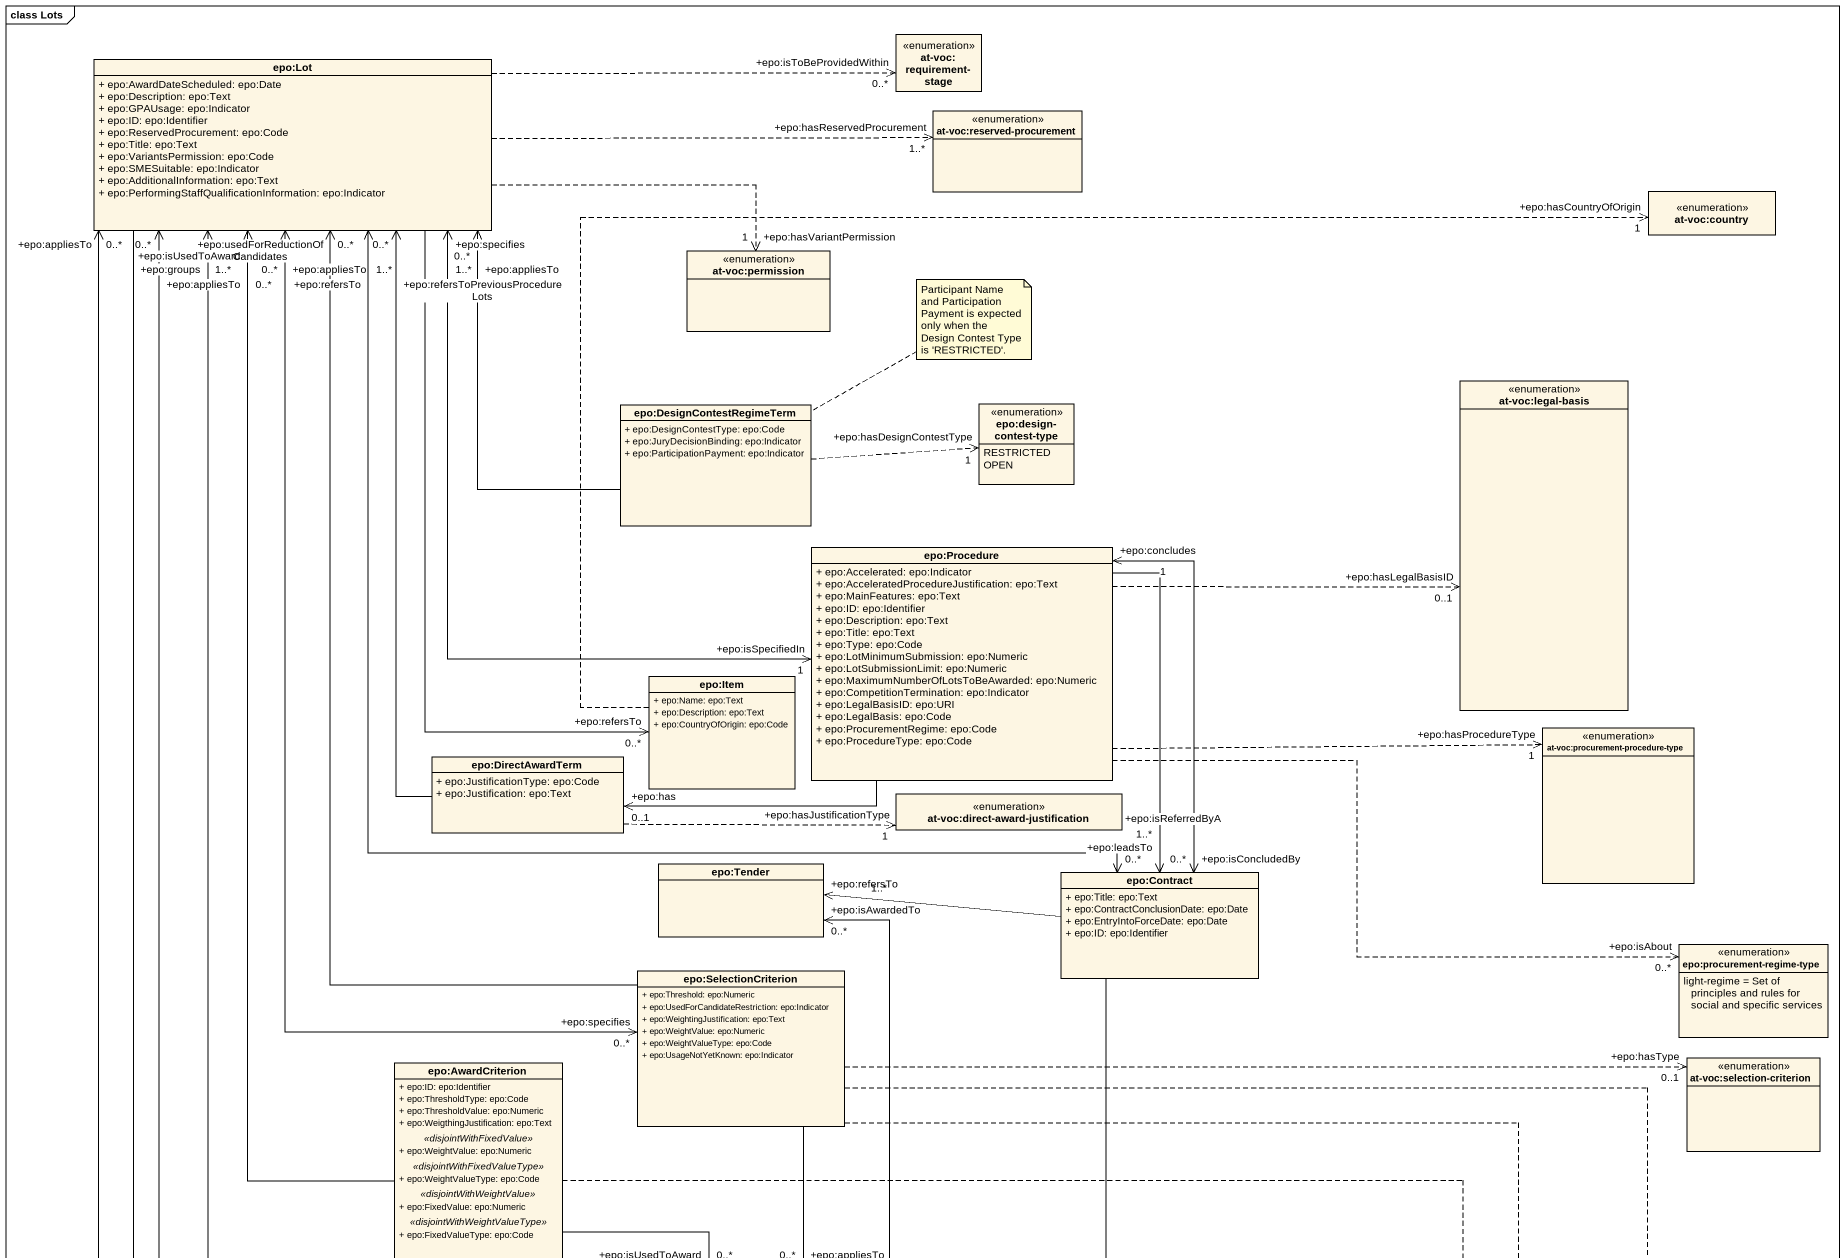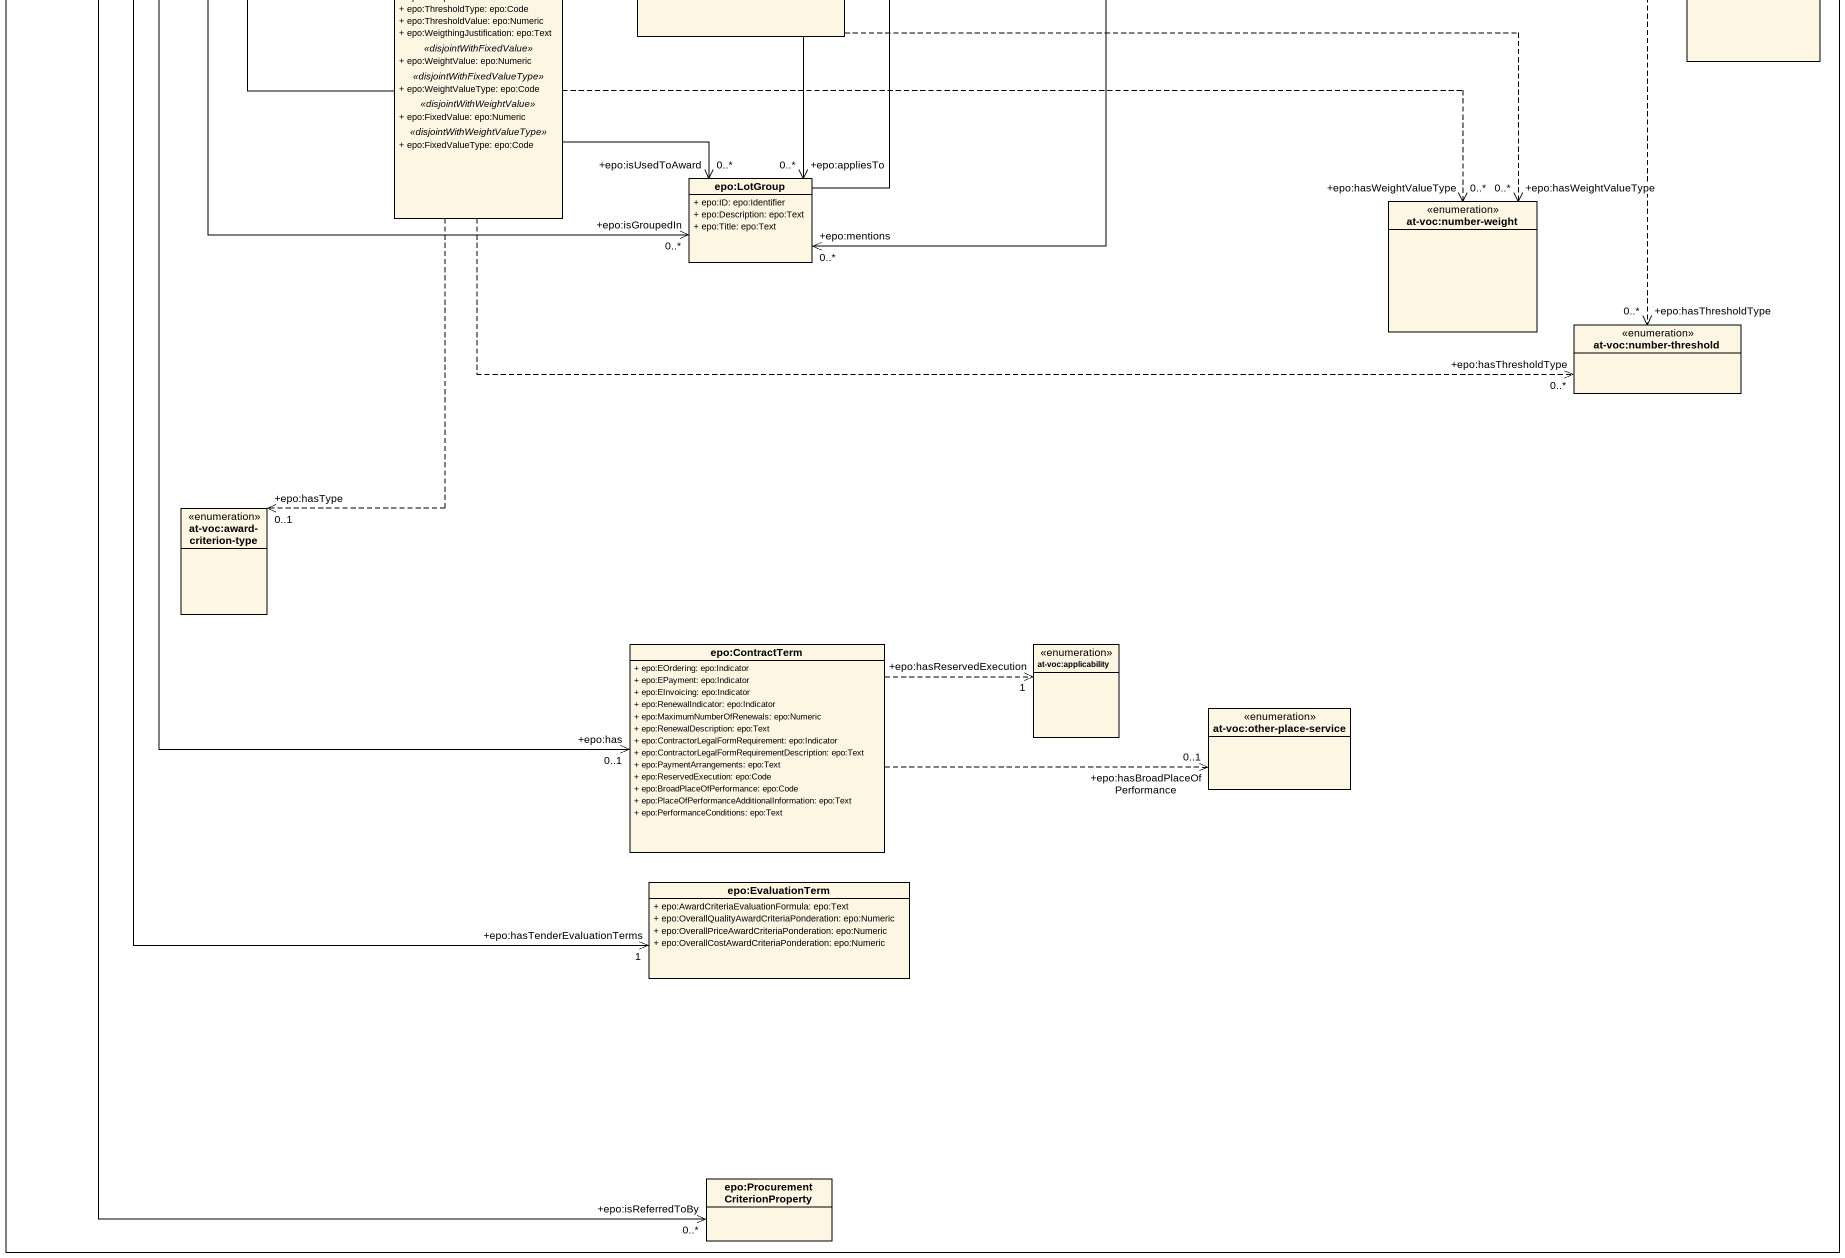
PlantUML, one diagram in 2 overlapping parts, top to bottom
@startuml
mainframe class Lots
hide circle
hide empty members
skinparam classAttributeIconSize 0
class "epo:Lot" as epo_Lot {
  + epo:AwardDateScheduled: epo:Date
  + epo:Description: epo:Text
  + epo:GPAUsage: epo:Indicator
  + epo:ID: epo:Identifier
  + epo:ReservedProcurement: epo:Code
  + epo:Title: epo:Text
  + epo:VariantsPermission: epo:Code
  + epo:SMESuitable: epo:Indicator
  + epo:AdditionalInformation: epo:Text
  + epo:PerformingStaffQualificationInformation: epo:Indicator
}
enum "at-voc:requirement-stage" as at_voc_requirement_stage
enum "at-voc:reserved-procurement" as at_voc_reserved_procurement
enum "at-voc:country" as at_voc_country
enum "at-voc:permission" as at_voc_permission
class "epo:DesignContestRegimeTerm" as epo_DesignContestRegimeTerm {
  + epo:DesignContestType: epo:Code
  + epo:JuryDecisionBinding: epo:Indicator
  + epo:ParticipationPayment: epo:Indicator
}
enum "epo:design-contest-type" as epo_design_contest_type {
  RESTRICTED
  OPEN
}
enum "at-voc:legal-basis" as at_voc_legal_basis
class "epo:Procedure" as epo_Procedure {
  + epo:Accelerated: epo:Indicator
  + epo:AcceleratedProcedureJustification: epo:Text
  + epo:MainFeatures: epo:Text
  + epo:ID: epo:Identifier
  + epo:Description: epo:Text
  + epo:Title: epo:Text
  + epo:Type: epo:Code
  + epo:LotMinimumSubmission: epo:Numeric
  + epo:LotSubmissionLimit: epo:Numeric
  + epo:MaximumNumberOfLotsToBeAwarded: epo:Numeric
  + epo:CompetitionTermination: epo:Indicator
  + epo:LegalBasisID: epo:URI
  + epo:LegalBasis: epo:Code
  + epo:ProcurementRegime: epo:Code
  + epo:ProcedureType: epo:Code
}
class "epo:Item" as epo_Item {
  + epo:Name: epo:Text
  + epo:Description: epo:Text
  + epo:CountryOfOrigin: epo:Code
}
class "epo:DirectAwardTerm" as epo_DirectAwardTerm {
  + epo:JustificationType: epo:Code
  + epo:Justification: epo:Text
}
enum "at-voc:procurement-procedure-type" as at_voc_procurement
enum "at-voc:direct-award-justification" as at_voc_direct_award
class "epo:Tender" as epo_Tender
class "epo:Contract" as epo_Contract {
  + epo:Title: epo:Text
  + epo:ContractConclusionDate: epo:Date
  + epo:EntryIntoForceDate: epo:Date
  + epo:ID: epo:Identifier
}
class "epo:SelectionCriterion" as epo_SelectionCriterion {
  + epo:Threshold: epo:Numeric
  + epo:UsedForCandidateRestriction: epo:Indicator
  + epo:WeightingJustification: epo:Text
  + epo:WeightValue: epo:Numeric
  + epo:WeightValueType: epo:Code
  + epo:UsageNotYetKnown: epo:Indicator
}
enum "epo:procurement-regime-type" as epo_procurement_regime_type {
  light-regime = Set of principles and rules for social and specific services
}
enum "at-voc:selection-criterion" as at_voc_selection_criterion
class "epo:AwardCriterion" as epo_AwardCriterion {
  + epo:ID: epo:Identifier
  + epo:ThresholdType: epo:Code
  + epo:ThresholdValue: epo:Numeric
  + epo:WeigthingJustification: epo:Text
  .. <<disjointWithFixedValue>> ..
  + epo:WeightValue: epo:Numeric
  .. <<disjointWithFixedValueType>> ..
  + epo:WeightValueType: epo:Code
  .. <<disjointWithWeightValue>> ..
  + epo:FixedValue: epo:Numeric
  .. <<disjointWithWeightValueType>> ..
  + epo:FixedValueType: epo:Code
}
class "epo:LotGroup" as epo_LotGroup {
  + epo:ID: epo:Identifier
  + epo:Description: epo:Text
  + epo:Title: epo:Text
}
enum "at-voc:number-weight" as at_voc_number_weight
enum "at-voc:number-threshold" as at_voc_number_threshold
enum "at-voc:award-criterion-type" as at_voc_award_criterion_type
class "epo:ContractTerm" as epo_ContractTerm {
  + epo:EOrdering: epo:Indicator
  + epo:EPayment: epo:Indicator
  + epo:EInvoicing: epo:Indicator
  + epo:RenewalIndicator: epo:Indicator
  + epo:MaximumNumberOfRenewals: epo:Numeric
  + epo:RenewalDescription: epo:Text
  + epo:ContractorLegalFormRequirement: epo:Indicator
  + epo:ContractorLegalFormRequirementDescription: epo:Text
  + epo:PaymentArrangements: epo:Text
  + epo:ReservedExecution: epo:Code
  + epo:BroadPlaceOfPerformance: epo:Code
  + epo:PlaceOfPerformanceAdditionalInformation: epo:Text
  + epo:PerformanceConditions: epo:Text
}
enum "at-voc:applicability" as at_voc_applicability
enum "at-voc:other-place-service" as at_voc_other_place_service
class "epo:EvaluationTerm" as epo_EvaluationTerm {
  + epo:AwardCriteriaEvaluationFormula: epo:Text
  + epo:OverallQualityAwardCriteriaPonderation: epo:Numeric
  + epo:OverallPriceAwardCriteriaPonderation: epo:Numeric
  + epo:OverallCostAwardCriteriaPonderation: epo:Numeric
}
class "epo:ProcurementCriterionProperty" as epo_ProcurementCriterionProp
epo_Lot .right.> "+epo:isToBeProvidedWithin\n0..*" at_voc_requirement_stage
epo_Lot .right.> "+epo:hasReservedProcurement\n1..*" at_voc_reserved_procurement
epo_Lot .right.> "+epo:hasVariantPermission\n1" at_voc_permission
epo_Lot --> "+epo:refersTo\n0..*" epo_Item
epo_Lot "+epo:groups\n1..*" <--> "+epo:isGroupedIn\n0..*" epo_LotGroup
epo_Lot "+epo:appliesTo\n0..*" <--> "+epo:has\n0..1" epo_ContractTerm
epo_Lot --> "+epo:hasTenderEvaluationTerms\n1" epo_EvaluationTerm
epo_DesignContestRegimeTerm -up-> "+epo:appliesTo\n0..*" epo_Lot
epo_DesignContestRegimeTerm .right.> "+epo:hasDesignContestType\n1" epo_design_contest_type
epo_Procedure "+epo:isSpecifiedIn\n1" <-up-> "+epo:specifies\n1..*" epo_Lot
epo_Procedure .right.> "+epo:hasLegalBasisID\n0..1" at_voc_legal_basis
epo_Procedure -left-> "+epo:has\n0..1" epo_DirectAwardTerm
epo_Procedure .right.> "+epo:hasProcedureType\n1" at_voc_procurement
epo_Procedure "+epo:concludes\n1" <--> "+epo:isConcludedBy\n0..*" epo_Contract
epo_Procedure --> "+epo:leadsTo\n1..*" epo_Contract
epo_Procedure .right.> "+epo:isAbout\n0..*" epo_procurement_regime_type
epo_Item .right.> "+epo:hasCountryOfOrigin\n1" at_voc_country
epo_DirectAwardTerm -up-> "+epo:refersToPreviousProcedureLots\n0..*" epo_Lot
epo_DirectAwardTerm .right.> "+epo:hasJustificationType\n1" at_voc_direct_award
epo_Contract "+epo:isReferredByA\n0..*" <-up-> "+epo:refersTo\n1..*" epo_Lot
epo_Contract -left-> "+epo:refersTo\n1..*" epo_Tender
epo_Contract --> "+epo:mentions\n0..*" epo_LotGroup
epo_SelectionCriterion -up-> "+epo:usedForReductionOfCandidates\n0..*" epo_Lot
epo_SelectionCriterion "+epo:specifies\n0..*" <-up-> "+epo:appliesTo\n0..*" epo_Lot
epo_SelectionCriterion .right.> "+epo:hasType\n0..1" at_voc_selection_criterion
epo_SelectionCriterion --> "+epo:appliesTo\n0..*" epo_LotGroup
epo_SelectionCriterion .right.> "+epo:hasWeightValueType\n0..*" at_voc_number_weight
epo_SelectionCriterion .right.> "+epo:hasThresholdType\n0..*" at_voc_number_threshold
epo_AwardCriterion -up-> "+epo:isUsedToAward\n0..*" epo_Lot
epo_AwardCriterion -right-> "+epo:isUsedToAward\n0..*" epo_LotGroup
epo_AwardCriterion .right.> "+epo:hasWeightValueType\n0..*" at_voc_number_weight
epo_AwardCriterion .right.> "+epo:hasThresholdType\n0..*" at_voc_number_threshold
epo_AwardCriterion ..> "+epo:hasType\n0..1" at_voc_award_criterion_type
epo_LotGroup -up-> "+epo:isAwardedTo\n0..*" epo_Tender
epo_ContractTerm .right.> "+epo:hasReservedExecution\n1" at_voc_applicability
epo_ContractTerm .right.> "+epo:hasBroadPlaceOfPerformance\n0..1" at_voc_other_place_service
epo_ProcurementCriterionProp "+epo:isReferredToBy\n0..*" <-up-> "+epo:appliesTo\n0..*" epo_Lot
note right of epo_DesignContestRegimeTerm : Participant Name and Participation Payment is expected only when the Design Contest Type is 'RESTRICTED'.
@enduml
